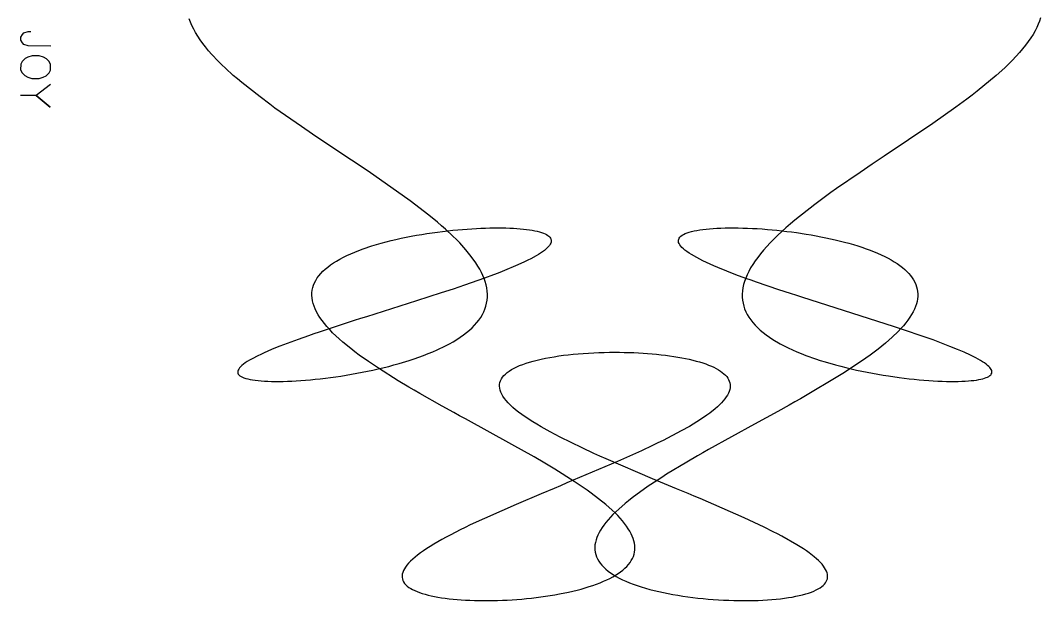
# Model space of a CAD drawing. Extents: x -41 to 52, y -51 to 53.
# Drawn here: x -41 to 29.3, y -50.7 to -10.6 of the extents above; entities that cross this region are included whole.
import ezdxf

# ---------------------------------------------------------------- set-up
doc = ezdxf.new("R2010")
doc.units = 0
doc.layers.add('LAYER1', color=7, linetype='CONTINUOUS')

msp = doc.modelspace()

# ---------------------------------------------------------------- linework, layer by layer
at = {"layer": 'LAYER1', "color": 175}
for p, q in [((-29.242, -10.749), (-29.325, -10.514)), ((29.342, -10.459), (29.269, -10.677)), ((-29.142, -10.986), (-29.242, -10.749)), ((-29.026, -11.226), (-29.142, -10.986)), ((-28.894, -11.469), (-29.026, -11.226)), ((29.08, -11.119), (28.964, -11.344)), ((29.181, -10.897), (29.08, -11.119)), ((29.269, -10.677), (29.181, -10.897)), ((-28.746, -11.713), (-28.894, -11.469)), ((-28.583, -11.961), (-28.746, -11.713)), ((28.666, -11.837), (28.493, -12.087)), ((28.823, -11.589), (28.666, -11.837)), ((28.964, -11.344), (28.823, -11.589)), ((-28.404, -12.21), (-28.583, -11.961)), ((-28.209, -12.461), (-28.404, -12.21)), ((-28, -12.715), (-28.209, -12.461)), ((28.102, -12.594), (27.883, -12.851)), ((28.305, -12.34), (28.102, -12.594)), ((28.493, -12.087), (28.305, -12.34)), ((-27.777, -12.971), (-28, -12.715)), ((-27.328, -13.447), (-27.777, -12.971)), ((27.883, -12.851), (27.403, -13.37)), ((-27.086, -13.688), (-27.328, -13.447)), ((-26.833, -13.93), (-27.086, -13.688)), ((-26.295, -14.418), (-26.833, -13.93)), ((26.868, -13.897), (26.281, -14.43)), ((27.142, -13.632), (26.868, -13.897)), ((27.403, -13.37), (27.142, -13.632)), ((-26.011, -14.664), (-26.295, -14.418)), ((-25.717, -14.911), (-26.011, -14.664)), ((26.281, -14.43), (24.969, -15.514)), ((-24.454, -15.911), (-25.717, -14.911)), ((-23.776, -16.417), (-24.454, -15.911)), ((24.252, -16.064), (23.501, -16.617)), ((24.615, -15.788), (24.252, -16.064)), ((24.969, -15.514), (24.615, -15.788)), ((-23.427, -16.671), (-23.776, -16.417)), ((-23.072, -16.925), (-23.427, -16.671)), ((23.501, -16.617), (21.917, -17.734)), ((-21.602, -17.949), (-23.072, -16.925)), ((-20.845, -18.464), (-21.602, -17.949)), ((21.917, -17.734), (18.57, -19.985)), ((-20.462, -18.721), (-20.845, -18.464)), ((-20.077, -18.979), (-20.462, -18.721)), ((-18.532, -20.01), (-20.077, -18.979)), ((-17.762, -20.525), (-18.532, -20.01)), ((18.148, -20.266), (17.729, -20.547)), ((18.57, -19.985), (18.148, -20.266)), ((-17.38, -20.782), (-17.762, -20.525)), ((-17, -21.038), (-17.38, -20.782)), ((-14.114, -23.068), (-17, -21.038)), ((17.729, -20.547), (16.897, -21.108)), ((16.897, -21.108), (15.285, -22.222)), ((14.896, -22.498), (14.515, -22.774)), ((15.285, -22.222), (14.896, -22.498)), ((-12.824, -24.061), (-14.114, -23.068)), ((14.515, -22.774), (13.775, -23.321)), ((13.775, -23.321), (12.409, -24.4)), ((-12.23, -24.55), (-12.824, -24.061)), ((-11.948, -24.793), (-12.23, -24.55)), ((12.409, -24.4), (12.095, -24.666)), ((-12.953, -25.332), (-12.591, -25.278)), ((-12.591, -25.278), (-12.23, -25.228)), ((-12.23, -25.228), (-11.87, -25.182)), ((-11.675, -25.034), (-11.948, -24.793)), ((-11.87, -25.182), (-11.511, -25.14)), ((-11.162, -25.511), (-11.675, -25.034)), ((-11.511, -25.14), (-11.155, -25.103)), ((-11.155, -25.103), (-10.824, -25.071)), ((-10.824, -25.071), (-10.497, -25.043)), ((-10.497, -25.043), (-10.173, -25.018)), ((-10.173, -25.018), (-9.853, -24.996)), ((-9.853, -24.996), (-9.538, -24.978)), ((-9.538, -24.978), (-9.228, -24.964)), ((-9.228, -24.964), (-8.924, -24.952)), ((-8.924, -24.952), (-8.625, -24.944)), ((-8.625, -24.944), (-8.334, -24.94)), ((-8.334, -24.94), (-8.049, -24.939)), ((-8.049, -24.939), (-7.772, -24.941)), ((-7.772, -24.941), (-7.504, -24.946)), ((-7.504, -24.946), (-7.243, -24.955)), ((-7.243, -24.955), (-6.992, -24.967)), ((-6.992, -24.967), (-6.75, -24.982)), ((-6.75, -24.982), (-6.518, -25)), ((-6.518, -25), (-6.295, -25.022)), ((-6.295, -25.022), (-6.084, -25.047)), ((-6.084, -25.047), (-5.883, -25.075)), ((-5.883, -25.075), (-5.694, -25.106)), ((-5.694, -25.106), (-5.517, -25.14)), ((-5.517, -25.14), (-5.351, -25.177)), ((-5.351, -25.177), (-5.197, -25.217)), ((-5.197, -25.217), (-5.057, -25.26)), ((-5.057, -25.26), (-4.928, -25.306)), ((-4.928, -25.306), (-4.813, -25.355)), ((4.852, -25.337), (4.981, -25.286)), ((4.981, -25.286), (5.126, -25.238)), ((5.126, -25.238), (5.285, -25.193)), ((5.285, -25.193), (5.458, -25.152)), ((5.458, -25.152), (5.646, -25.115)), ((5.646, -25.115), (5.847, -25.08)), ((5.847, -25.08), (6.061, -25.05)), ((6.061, -25.05), (6.287, -25.023)), ((6.287, -25.023), (6.527, -25)), ((6.527, -25), (6.777, -24.98)), ((6.777, -24.98), (7.04, -24.964)), ((7.04, -24.964), (7.313, -24.952)), ((7.313, -24.952), (7.596, -24.944)), ((7.596, -24.944), (7.889, -24.939)), ((7.889, -24.939), (8.191, -24.939)), ((8.191, -24.939), (8.502, -24.942)), ((8.502, -24.942), (8.82, -24.949)), ((8.82, -24.949), (9.146, -24.96)), ((9.146, -24.96), (9.478, -24.975)), ((9.478, -24.975), (9.817, -24.994)), ((9.817, -24.994), (10.161, -25.017)), ((10.161, -25.017), (10.51, -25.044)), ((10.51, -25.044), (10.839, -25.072)), ((10.839, -25.072), (11.171, -25.104)), ((11.171, -25.104), (11.506, -25.14)), ((11.792, -24.93), (11.223, -25.453)), ((11.506, -25.14), (11.842, -25.179)), ((12.095, -24.666), (11.792, -24.93)), ((11.842, -25.179), (12.18, -25.221)), ((12.18, -25.221), (12.519, -25.267)), ((12.519, -25.267), (13.196, -25.37)), ((-16.419, -26.086), (-16.094, -25.993)), ((-16.094, -25.993), (-15.763, -25.904)), ((-15.763, -25.904), (-15.426, -25.818)), ((-15.426, -25.818), (-15.083, -25.737)), ((-15.083, -25.737), (-14.736, -25.66)), ((-14.736, -25.66), (-14.03, -25.516)), ((-14.03, -25.516), (-13.672, -25.451)), ((-13.672, -25.451), (-13.313, -25.389)), ((-13.313, -25.389), (-12.953, -25.332)), ((-10.922, -25.748), (-11.162, -25.511)), ((-10.693, -25.982), (-10.922, -25.748)), ((-10.271, -26.446), (-10.693, -25.982)), ((-4.813, -25.355), (-4.711, -25.407)), ((-4.711, -25.407), (-4.623, -25.461)), ((-4.623, -25.461), (-4.548, -25.518)), ((-4.548, -25.518), (-4.487, -25.578)), ((-4.487, -25.578), (-4.439, -25.641)), ((-4.416, -25.994), (-4.454, -26.072)), ((-4.439, -25.641), (-4.406, -25.707)), ((-4.392, -25.918), (-4.416, -25.994)), ((-4.406, -25.707), (-4.387, -25.775)), ((-4.382, -25.845), (-4.392, -25.918)), ((-4.387, -25.775), (-4.382, -25.845)), ((4.384, -25.865), (4.385, -25.788)), ((4.398, -25.944), (4.384, -25.865)), ((4.385, -25.788), (4.403, -25.714)), ((4.43, -26.026), (4.398, -25.944)), ((4.403, -25.714), (4.438, -25.644)), ((4.438, -25.644), (4.489, -25.576)), ((4.489, -25.576), (4.556, -25.512)), ((4.556, -25.512), (4.639, -25.45)), ((4.639, -25.45), (4.738, -25.392)), ((4.738, -25.392), (4.852, -25.337)), ((10.707, -25.968), (10.246, -26.475)), ((10.958, -25.712), (10.707, -25.968)), ((11.223, -25.453), (10.958, -25.712)), ((13.196, -25.37), (13.534, -25.427)), ((13.534, -25.427), (13.87, -25.487)), ((13.87, -25.487), (14.204, -25.55)), ((14.204, -25.55), (14.535, -25.617)), ((14.535, -25.617), (14.864, -25.688)), ((14.864, -25.688), (15.188, -25.762)), ((15.188, -25.762), (15.824, -25.92)), ((15.824, -25.92), (16.134, -26.004)), ((16.134, -26.004), (16.438, -26.092)), ((-18.197, -26.725), (-17.924, -26.609)), ((-17.924, -26.609), (-17.641, -26.497)), ((-17.641, -26.497), (-17.349, -26.389)), ((-17.349, -26.389), (-16.737, -26.183)), ((-16.737, -26.183), (-16.419, -26.086)), ((-10.078, -26.676), (-10.271, -26.446)), ((-9.898, -26.903), (-10.078, -26.676)), ((-5.117, -26.681), (-5.267, -26.777)), ((-4.98, -26.588), (-5.117, -26.681)), ((-4.857, -26.496), (-4.98, -26.588)), ((-4.748, -26.407), (-4.857, -26.496)), ((-4.653, -26.32), (-4.748, -26.407)), ((-4.572, -26.235), (-4.653, -26.32)), ((-4.506, -26.152), (-4.572, -26.235)), ((-4.454, -26.072), (-4.506, -26.152)), ((4.478, -26.112), (4.43, -26.026)), ((4.542, -26.199), (4.478, -26.112)), ((4.623, -26.29), (4.542, -26.199)), ((4.721, -26.383), (4.623, -26.29)), ((4.835, -26.479), (4.721, -26.383)), ((4.965, -26.577), (4.835, -26.479)), ((5.111, -26.677), (4.965, -26.577)), ((5.272, -26.78), (5.111, -26.677)), ((10.246, -26.475), (10.038, -26.725)), ((16.438, -26.092), (16.736, -26.183)), ((16.736, -26.183), (17.027, -26.277)), ((17.027, -26.277), (17.311, -26.375)), ((17.311, -26.375), (17.587, -26.476)), ((17.587, -26.476), (18.113, -26.689)), ((18.113, -26.689), (18.362, -26.8)), ((-19.594, -27.498), (-19.392, -27.36)), ((-19.392, -27.36), (-19.177, -27.226)), ((-19.177, -27.226), (-18.95, -27.095)), ((-18.95, -27.095), (-18.71, -26.968)), ((-18.71, -26.968), (-18.459, -26.845)), ((-18.459, -26.845), (-18.197, -26.725)), ((-9.577, -27.352), (-9.898, -26.903)), ((-9.435, -27.573), (-9.577, -27.352)), ((-6.216, -27.282), (-6.683, -27.496)), ((-6.001, -27.177), (-6.216, -27.282)), ((-5.798, -27.074), (-6.001, -27.177)), ((-5.431, -26.874), (-5.798, -27.074)), ((-5.267, -26.777), (-5.431, -26.874)), ((5.643, -26.992), (5.272, -26.78)), ((5.85, -27.102), (5.643, -26.992)), ((6.073, -27.213), (5.85, -27.102)), ((6.561, -27.442), (6.073, -27.213)), ((9.667, -27.218), (9.505, -27.461)), ((9.845, -26.973), (9.667, -27.218)), ((10.038, -26.725), (9.845, -26.973)), ((18.362, -26.8), (18.602, -26.914)), ((18.602, -26.914), (18.832, -27.032)), ((18.832, -27.032), (19.052, -27.152)), ((19.052, -27.152), (19.26, -27.276)), ((19.26, -27.276), (19.457, -27.403)), ((19.457, -27.403), (19.643, -27.534)), ((-20.394, -28.239), (-20.263, -28.084)), ((-20.263, -28.084), (-20.117, -27.932)), ((-20.117, -27.932), (-19.957, -27.784)), ((-19.957, -27.784), (-19.782, -27.639)), ((-19.782, -27.639), (-19.594, -27.498)), ((-9.308, -27.792), (-9.435, -27.573)), ((-9.194, -28.008), (-9.308, -27.792)), ((-9.093, -28.223), (-9.194, -28.008)), ((-8.049, -28.057), (-8.353, -28.173)), ((-7.755, -27.942), (-8.049, -28.057)), ((-6.683, -27.496), (-7.755, -27.942)), ((6.826, -27.559), (6.561, -27.442)), ((7.104, -27.677), (6.826, -27.559)), ((8.34, -28.168), (7.104, -27.677)), ((9.229, -27.94), (9.115, -28.175)), ((9.359, -27.702), (9.229, -27.94)), ((9.505, -27.461), (9.359, -27.702)), ((19.643, -27.534), (19.817, -27.667)), ((19.817, -27.667), (19.979, -27.803)), ((19.979, -27.803), (20.128, -27.943)), ((20.128, -27.943), (20.264, -28.085)), ((20.264, -28.085), (20.387, -28.23)), ((-20.764, -28.891), (-20.695, -28.723)), ((-20.695, -28.723), (-20.61, -28.559)), ((-20.61, -28.559), (-20.51, -28.397)), ((-20.51, -28.397), (-20.394, -28.239)), ((-8.99, -28.409), (-10.362, -28.891)), ((-9.006, -28.435), (-9.093, -28.223)), ((-8.934, -28.645), (-9.006, -28.435)), ((-8.353, -28.173), (-8.99, -28.409)), ((-8.871, -28.867), (-8.934, -28.645)), ((9.026, -28.422), (8.34, -28.168)), ((8.938, -28.632), (8.874, -28.855)), ((9.017, -28.407), (8.938, -28.632)), ((9.115, -28.175), (9.017, -28.407)), ((9.384, -28.55), (9.026, -28.422)), ((9.752, -28.68), (9.384, -28.55)), ((11.302, -29.208), (9.752, -28.68)), ((20.387, -28.23), (20.497, -28.379)), ((20.497, -28.379), (20.594, -28.53)), ((20.594, -28.53), (20.676, -28.684)), ((20.676, -28.684), (20.745, -28.84)), ((-20.879, -29.593), (-20.875, -29.413)), ((-20.875, -29.413), (-20.854, -29.236)), ((-20.854, -29.236), (-20.817, -29.062)), ((-20.817, -29.062), (-20.764, -28.891)), ((-11.968, -29.428), (-13.658, -29.973)), ((-11.151, -29.158), (-11.968, -29.428)), ((-10.753, -29.024), (-11.151, -29.158)), ((-10.362, -28.891), (-10.753, -29.024)), ((-8.825, -29.087), (-8.871, -28.867)), ((-8.794, -29.303), (-8.825, -29.087)), ((-8.78, -29.517), (-8.794, -29.303)), ((-8.782, -29.727), (-8.78, -29.517)), ((8.796, -29.291), (8.781, -29.505)), ((8.781, -29.505), (8.782, -29.716)), ((8.827, -29.074), (8.796, -29.291)), ((8.874, -28.855), (8.827, -29.074)), ((12.117, -29.477), (11.302, -29.208)), ((12.533, -29.612), (12.117, -29.477)), ((20.745, -28.84), (20.8, -29)), ((20.8, -29), (20.841, -29.162)), ((20.841, -29.162), (20.867, -29.327)), ((20.867, -29.327), (20.879, -29.494)), ((20.879, -29.494), (20.876, -29.664)), ((-20.867, -29.776), (-20.879, -29.593)), ((-20.838, -29.961), (-20.867, -29.776)), ((-20.793, -30.15), (-20.838, -29.961)), ((-20.731, -30.341), (-20.793, -30.15)), ((-13.658, -29.973), (-17.113, -31.067)), ((-8.885, -30.34), (-8.835, -30.139)), ((-8.835, -30.139), (-8.801, -29.934)), ((-8.801, -29.934), (-8.782, -29.727)), ((8.782, -29.716), (8.799, -29.923)), ((8.799, -29.923), (8.833, -30.128)), ((8.833, -30.128), (8.882, -30.329)), ((12.952, -29.747), (12.533, -29.612)), ((19.198, -31.738), (12.952, -29.747)), ((20.781, -30.189), (20.721, -30.369)), ((20.828, -30.012), (20.781, -30.189)), ((20.859, -29.837), (20.828, -30.012)), ((20.876, -29.664), (20.859, -29.837)), ((-20.653, -30.535), (-20.731, -30.341)), ((-20.558, -30.731), (-20.653, -30.535)), ((-20.447, -30.93), (-20.558, -30.731)), ((-20.32, -31.131), (-20.447, -30.93)), ((-9.242, -31.111), (-9.13, -30.923)), ((-9.13, -30.923), (-9.033, -30.732)), ((-9.033, -30.732), (-8.951, -30.538)), ((-8.951, -30.538), (-8.885, -30.34)), ((8.882, -30.329), (8.947, -30.527)), ((8.947, -30.527), (9.028, -30.722)), ((9.028, -30.722), (9.125, -30.914)), ((9.125, -30.914), (9.236, -31.102)), ((20.452, -30.922), (20.333, -31.11)), ((20.556, -30.735), (20.452, -30.922)), ((20.645, -30.551), (20.556, -30.735)), ((20.721, -30.369), (20.645, -30.551)), ((-18.788, -31.604), (-20.37, -32.127)), ((-20.176, -31.335), (-20.32, -31.131)), ((-20.017, -31.54), (-20.176, -31.335)), ((-19.843, -31.749), (-20.017, -31.54)), ((-17.959, -31.337), (-18.788, -31.604)), ((-17.538, -31.202), (-17.959, -31.337)), ((-17.113, -31.067), (-17.538, -31.202)), ((-9.669, -31.653), (-9.512, -31.476)), ((-9.512, -31.476), (-9.37, -31.295)), ((-9.37, -31.295), (-9.242, -31.111)), ((9.236, -31.102), (9.363, -31.286)), ((9.363, -31.286), (9.505, -31.467)), ((9.505, -31.467), (9.661, -31.645)), ((20.055, -31.494), (19.894, -31.688)), ((20.201, -31.301), (20.055, -31.494)), ((20.333, -31.11), (20.201, -31.301)), ((-20.746, -32.255), (-21.113, -32.382)), ((-20.37, -32.127), (-20.746, -32.255)), ((-19.652, -31.959), (-19.843, -31.749)), ((-19.447, -32.171), (-19.652, -31.959)), ((-19.227, -32.386), (-19.447, -32.171)), ((-10.659, -32.484), (-10.435, -32.326)), ((-10.435, -32.326), (-10.223, -32.163)), ((-10.223, -32.163), (-10.025, -31.997)), ((-10.025, -31.997), (-9.84, -31.827)), ((-9.84, -31.827), (-9.669, -31.653)), ((9.661, -31.645), (9.832, -31.819)), ((9.832, -31.819), (10.016, -31.989)), ((10.016, -31.989), (10.214, -32.155)), ((10.214, -32.155), (10.425, -32.318)), ((10.425, -32.318), (10.649, -32.477)), ((19.533, -32.084), (19.12, -32.486)), ((21.933, -32.673), (19.198, -31.738)), ((19.721, -31.885), (19.533, -32.084)), ((19.894, -31.688), (19.721, -31.885)), ((-21.817, -32.631), (-23.093, -33.111)), ((-21.113, -32.382), (-21.817, -32.631)), ((-18.992, -32.602), (-19.227, -32.386)), ((-18.743, -32.821), (-18.992, -32.602)), ((-18.204, -33.262), (-18.743, -32.821)), ((-11.675, -33.082), (-11.404, -32.938)), ((-11.404, -32.938), (-11.144, -32.791)), ((-11.144, -32.791), (-10.896, -32.639)), ((-10.896, -32.639), (-10.659, -32.484)), ((10.649, -32.477), (10.885, -32.633)), ((10.885, -32.633), (11.393, -32.932)), ((11.393, -32.932), (11.664, -33.076)), ((18.655, -32.896), (18.142, -33.311)), ((18.893, -32.69), (18.655, -32.896)), ((19.12, -32.486), (18.893, -32.69)), ((23.095, -33.112), (21.933, -32.673)), ((-24.397, -33.667), (-24.615, -33.772)), ((-24.164, -33.56), (-24.397, -33.667)), ((-23.656, -33.339), (-24.164, -33.56)), ((-23.381, -33.226), (-23.656, -33.339)), ((-23.093, -33.111), (-23.381, -33.226)), ((-17.915, -33.486), (-18.204, -33.262)), ((-17.613, -33.711), (-17.915, -33.486)), ((-16.973, -34.165), (-17.613, -33.711)), ((-13.501, -33.859), (-13.176, -33.74)), ((-13.176, -33.74), (-12.858, -33.616)), ((-12.858, -33.616), (-12.548, -33.488)), ((-12.548, -33.488), (-12.248, -33.357)), ((-12.248, -33.357), (-11.675, -33.082)), ((-3.864, -33.775), (-3.539, -33.731)), ((-3.539, -33.731), (-3.207, -33.691)), ((-3.207, -33.691), (-2.867, -33.655)), ((-2.867, -33.655), (-2.522, -33.623)), ((-2.522, -33.623), (-2.172, -33.596)), ((-2.172, -33.596), (-1.817, -33.572)), ((-1.817, -33.572), (-1.458, -33.553)), ((-1.458, -33.553), (-1.096, -33.538)), ((-1.096, -33.538), (-0.732, -33.528)), ((-0.732, -33.528), (-0.366, -33.521)), ((-0.366, -33.521), (0, -33.519)), ((0, -33.519), (0.327, -33.521)), ((0.327, -33.521), (0.654, -33.526)), ((0.654, -33.526), (0.98, -33.534)), ((0.98, -33.534), (1.304, -33.546)), ((1.304, -33.546), (1.626, -33.562)), ((1.626, -33.562), (1.946, -33.58)), ((1.946, -33.58), (2.262, -33.602)), ((2.262, -33.602), (2.574, -33.628)), ((2.574, -33.628), (2.882, -33.656)), ((2.882, -33.656), (3.185, -33.688)), ((3.185, -33.688), (3.483, -33.724)), ((3.483, -33.724), (3.775, -33.762)), ((11.664, -33.076), (11.945, -33.215)), ((11.945, -33.215), (12.536, -33.483)), ((12.536, -33.483), (12.846, -33.611)), ((12.846, -33.611), (13.163, -33.735)), ((13.163, -33.735), (13.821, -33.971)), ((17.595, -33.724), (17.007, -34.142)), ((17.874, -33.517), (17.595, -33.724)), ((18.142, -33.311), (17.874, -33.517)), ((23.613, -33.321), (23.095, -33.112)), ((23.855, -33.424), (23.613, -33.321)), ((24.085, -33.525), (23.855, -33.424)), ((24.509, -33.72), (24.085, -33.525)), ((24.702, -33.815), (24.509, -33.72)), ((-25.701, -34.436), (-25.791, -34.52)), ((-25.595, -34.349), (-25.701, -34.436)), ((-25.472, -34.259), (-25.595, -34.349)), ((-25.332, -34.167), (-25.472, -34.259)), ((-25.177, -34.072), (-25.332, -34.167)), ((-25.005, -33.974), (-25.177, -34.072)), ((-24.615, -33.772), (-25.005, -33.974)), ((-16.636, -34.395), (-16.973, -34.165)), ((-16.288, -34.625), (-16.636, -34.395)), ((-15.58, -34.491), (-15.222, -34.396)), ((-15.222, -34.396), (-14.867, -34.297)), ((-14.867, -34.297), (-14.172, -34.086)), ((-14.172, -34.086), (-13.833, -33.975)), ((-13.833, -33.975), (-13.501, -33.859)), ((-6.762, -34.528), (-6.56, -34.44)), ((-6.56, -34.44), (-6.345, -34.356)), ((-6.345, -34.356), (-6.116, -34.276)), ((-6.116, -34.276), (-5.874, -34.199)), ((-5.874, -34.199), (-5.62, -34.127)), ((-5.62, -34.127), (-5.353, -34.058)), ((-5.353, -34.058), (-5.076, -33.993)), ((-5.076, -33.993), (-4.787, -33.933)), ((-4.787, -33.933), (-4.489, -33.876)), ((-4.489, -33.876), (-4.181, -33.824)), ((-4.181, -33.824), (-3.864, -33.775)), ((3.775, -33.762), (4.06, -33.805)), ((4.06, -33.805), (4.339, -33.85)), ((4.339, -33.85), (4.61, -33.898)), ((4.61, -33.898), (4.874, -33.95)), ((4.874, -33.95), (5.13, -34.005)), ((5.13, -34.005), (5.376, -34.064)), ((5.376, -34.064), (5.614, -34.125)), ((5.614, -34.125), (5.842, -34.19)), ((5.842, -34.19), (6.06, -34.257)), ((6.06, -34.257), (6.268, -34.328)), ((6.268, -34.328), (6.466, -34.402)), ((6.466, -34.402), (6.652, -34.479)), ((13.821, -33.971), (14.16, -34.082)), ((14.16, -34.082), (14.504, -34.19)), ((14.504, -34.19), (15.209, -34.393)), ((15.209, -34.393), (15.568, -34.488)), ((17.007, -34.142), (15.72, -34.991)), ((24.883, -33.909), (24.702, -33.815)), ((25.204, -34.088), (24.883, -33.909)), ((25.345, -34.175), (25.204, -34.088)), ((25.472, -34.26), (25.345, -34.175)), ((25.586, -34.342), (25.472, -34.26)), ((25.685, -34.422), (25.586, -34.342)), ((25.771, -34.499), (25.685, -34.422)), ((-25.982, -34.826), (-25.987, -34.895)), ((-25.987, -34.895), (-25.976, -34.961)), ((-25.96, -34.754), (-25.982, -34.826)), ((-25.976, -34.961), (-25.948, -35.023)), ((-25.92, -34.679), (-25.96, -34.754)), ((-25.948, -35.023), (-25.903, -35.082)), ((-25.864, -34.601), (-25.92, -34.679)), ((-25.903, -35.082), (-25.841, -35.138)), ((-25.791, -34.52), (-25.864, -34.601)), ((-25.841, -35.138), (-25.763, -35.19)), ((-18.875, -35.158), (-18.511, -35.101)), ((-18.511, -35.101), (-18.145, -35.039)), ((-18.145, -35.039), (-17.777, -34.973)), ((-17.777, -34.973), (-17.041, -34.829)), ((-17.041, -34.829), (-16.673, -34.751)), ((-16.673, -34.751), (-16.306, -34.668)), ((-16.306, -34.668), (-15.58, -34.491)), ((-14.923, -35.485), (-16.288, -34.625)), ((-7.744, -35.247), (-7.652, -35.134)), ((-7.652, -35.134), (-7.543, -35.024)), ((-7.543, -35.024), (-7.418, -34.918)), ((-7.418, -34.918), (-7.277, -34.815)), ((-7.277, -34.815), (-7.121, -34.716)), ((-7.121, -34.716), (-6.949, -34.62)), ((-6.949, -34.62), (-6.762, -34.528)), ((6.652, -34.479), (6.827, -34.559)), ((6.827, -34.559), (6.99, -34.642)), ((6.99, -34.642), (7.141, -34.728)), ((7.141, -34.728), (7.28, -34.817)), ((7.28, -34.817), (7.407, -34.909)), ((7.407, -34.909), (7.521, -35.003)), ((7.521, -35.003), (7.621, -35.101)), ((7.621, -35.101), (7.709, -35.201)), ((15.72, -34.991), (12.798, -36.727)), ((15.568, -34.488), (15.93, -34.579)), ((15.93, -34.579), (16.661, -34.748)), ((16.661, -34.748), (17.029, -34.827)), ((17.029, -34.827), (17.397, -34.901)), ((17.397, -34.901), (17.766, -34.971)), ((17.766, -34.971), (18.134, -35.037)), ((18.134, -35.037), (18.501, -35.099)), ((18.501, -35.099), (18.865, -35.157)), ((25.842, -34.575), (25.771, -34.499)), ((25.777, -35.182), (25.847, -35.133)), ((25.899, -34.647), (25.842, -34.575)), ((25.847, -35.133), (25.902, -35.082)), ((25.942, -34.717), (25.899, -34.647)), ((25.902, -35.082), (25.944, -35.028)), ((25.971, -34.785), (25.942, -34.717)), ((25.944, -35.028), (25.972, -34.972)), ((25.986, -34.85), (25.971, -34.785)), ((25.972, -34.972), (25.986, -34.912)), ((25.986, -34.912), (25.986, -34.85)), ((-25.763, -35.19), (-25.669, -35.239)), ((-25.669, -35.239), (-25.559, -35.284)), ((-25.559, -35.284), (-25.433, -35.325)), ((-25.433, -35.325), (-25.291, -35.363)), ((-25.291, -35.363), (-25.134, -35.397)), ((-25.134, -35.397), (-24.963, -35.428)), ((-24.963, -35.428), (-24.777, -35.455)), ((-24.777, -35.455), (-24.577, -35.477)), ((-24.577, -35.477), (-24.367, -35.496)), ((-24.367, -35.496), (-24.144, -35.511)), ((-24.144, -35.511), (-23.909, -35.522)), ((-23.909, -35.522), (-23.661, -35.529)), ((-23.661, -35.529), (-23.403, -35.532)), ((-23.403, -35.532), (-23.133, -35.532)), ((-23.133, -35.532), (-22.853, -35.527)), ((-22.853, -35.527), (-22.563, -35.519)), ((-22.563, -35.519), (-22.263, -35.506)), ((-22.263, -35.506), (-21.955, -35.49)), ((-21.955, -35.49), (-21.638, -35.47)), ((-21.638, -35.47), (-21.313, -35.445)), ((-21.313, -35.445), (-20.981, -35.416)), ((-20.981, -35.416), (-20.643, -35.384)), ((-20.643, -35.384), (-20.299, -35.347)), ((-20.299, -35.347), (-19.949, -35.306)), ((-19.949, -35.306), (-19.595, -35.261)), ((-19.595, -35.261), (-19.237, -35.212)), ((-19.237, -35.212), (-18.875, -35.158)), ((-14.197, -35.919), (-14.923, -35.485)), ((-7.946, -35.864), (-7.941, -35.734)), ((-7.941, -35.734), (-7.918, -35.608)), ((-7.918, -35.608), (-7.877, -35.484)), ((-7.877, -35.484), (-7.819, -35.364)), ((-7.819, -35.364), (-7.744, -35.247)), ((7.709, -35.201), (7.783, -35.304)), ((7.783, -35.304), (7.843, -35.41)), ((7.843, -35.41), (7.89, -35.518)), ((7.89, -35.518), (7.923, -35.629)), ((7.923, -35.629), (7.942, -35.743)), ((7.942, -35.743), (7.946, -35.859)), ((18.865, -35.157), (19.585, -35.26)), ((19.585, -35.26), (19.94, -35.305)), ((19.94, -35.305), (20.29, -35.346)), ((20.29, -35.346), (20.634, -35.383)), ((20.634, -35.383), (20.973, -35.416)), ((20.973, -35.416), (21.305, -35.444)), ((21.305, -35.444), (21.63, -35.469)), ((21.63, -35.469), (21.947, -35.49)), ((21.947, -35.49), (22.256, -35.506)), ((22.256, -35.506), (22.556, -35.519)), ((22.556, -35.519), (22.847, -35.527)), ((22.847, -35.527), (23.128, -35.532)), ((23.128, -35.532), (23.398, -35.532)), ((23.398, -35.532), (23.657, -35.529)), ((23.657, -35.529), (23.904, -35.522)), ((23.904, -35.522), (24.14, -35.511)), ((24.14, -35.511), (24.363, -35.496)), ((24.363, -35.496), (24.559, -35.479)), ((24.559, -35.479), (24.745, -35.459)), ((24.745, -35.459), (24.918, -35.435)), ((24.918, -35.435), (25.079, -35.408)), ((25.079, -35.408), (25.228, -35.378)), ((25.228, -35.378), (25.364, -35.345)), ((25.364, -35.345), (25.487, -35.309)), ((25.487, -35.309), (25.597, -35.269)), ((25.597, -35.269), (25.694, -35.227)), ((25.694, -35.227), (25.777, -35.182)), ((-13.825, -36.137), (-14.197, -35.919)), ((-13.448, -36.356), (-13.825, -36.137)), ((-11.894, -37.235), (-13.448, -36.356)), ((-7.934, -35.997), (-7.946, -35.864)), ((-7.904, -36.133), (-7.934, -35.997)), ((-7.856, -36.272), (-7.904, -36.133)), ((-7.791, -36.414), (-7.856, -36.272)), ((-7.708, -36.559), (-7.791, -36.414)), ((-7.607, -36.706), (-7.708, -36.559)), ((7.758, -36.475), (7.677, -36.605)), ((7.824, -36.347), (7.758, -36.475)), ((7.876, -36.221), (7.824, -36.347)), ((7.914, -36.098), (7.876, -36.221)), ((7.937, -35.977), (7.914, -36.098)), ((7.946, -35.859), (7.937, -35.977)), ((-11.099, -37.676), (-11.894, -37.235)), ((-7.488, -36.856), (-7.607, -36.706)), ((-7.352, -37.009), (-7.488, -36.856)), ((-7.199, -37.165), (-7.352, -37.009)), ((-7.028, -37.322), (-7.199, -37.165)), ((7.216, -37.148), (7.066, -37.289)), ((7.352, -37.009), (7.216, -37.148)), ((7.474, -36.872), (7.352, -37.009)), ((7.583, -36.738), (7.474, -36.872)), ((7.677, -36.605), (7.583, -36.738)), ((12.018, -37.167), (11.225, -37.607)), ((12.41, -36.947), (12.018, -37.167)), ((12.798, -36.727), (12.41, -36.947)), ((-10.698, -37.897), (-11.099, -37.676)), ((-10.296, -38.118), (-10.698, -37.897)), ((-6.841, -37.483), (-7.028, -37.322)), ((-6.637, -37.645), (-6.841, -37.483)), ((-6.417, -37.81), (-6.637, -37.645)), ((-6.181, -37.977), (-6.417, -37.81)), ((6.333, -37.87), (6.118, -38.02)), ((6.536, -37.722), (6.333, -37.87)), ((6.903, -37.431), (6.536, -37.722)), ((7.066, -37.289), (6.903, -37.431)), ((11.225, -37.607), (9.621, -38.487)), ((-7.098, -39.876), (-10.296, -38.118)), ((-5.662, -38.317), (-6.181, -37.977)), ((-5.38, -38.49), (-5.662, -38.317)), ((-5.084, -38.665), (-5.38, -38.49)), ((-4.45, -39.019), (-5.084, -38.665)), ((5.135, -38.635), (4.576, -38.951)), ((5.399, -38.479), (5.135, -38.635)), ((5.65, -38.324), (5.399, -38.479)), ((6.118, -38.02), (5.65, -38.324)), ((9.621, -38.487), (6.455, -40.236)), ((-4.113, -39.199), (-4.45, -39.019)), ((-3.764, -39.38), (-4.113, -39.199)), ((4.576, -38.951), (3.334, -39.598)), ((-5.567, -40.743), (-7.098, -39.876)), ((-2.257, -40.118), (-3.764, -39.38)), ((2.599, -39.955), (1.828, -40.317)), ((2.971, -39.776), (2.599, -39.955)), ((3.334, -39.598), (2.971, -39.776)), ((-4.833, -41.171), (-5.567, -40.743)), ((-1.444, -40.493), (-2.257, -40.118)), ((-1.025, -40.682), (-1.444, -40.493)), ((-0.599, -40.871), (-1.025, -40.682)), ((1.828, -40.317), (0.193, -41.05)), ((5.697, -40.668), (4.96, -41.096)), ((6.074, -40.452), (5.697, -40.668)), ((6.455, -40.236), (6.074, -40.452)), ((-4.475, -41.384), (-4.833, -41.171)), ((-4.125, -41.596), (-4.475, -41.384)), ((0.193, -41.05), (-3.302, -42.537)), ((2.603, -42.244), (-0.599, -40.871)), ((4.96, -41.096), (3.566, -41.941)), ((-2.801, -42.432), (-4.125, -41.596)), ((3.237, -42.149), (2.916, -42.356)), ((3.566, -41.941), (3.237, -42.149)), ((-3.747, -42.723), (-4.191, -42.908)), ((-3.302, -42.537), (-3.747, -42.723)), ((-2.193, -42.841), (-2.801, -42.432)), ((-1.903, -43.044), (-2.193, -42.841)), ((2.302, -42.766), (1.194, -43.568)), ((2.916, -42.356), (2.302, -42.766)), ((4.246, -42.931), (2.603, -42.244)), ((-5.074, -43.278), (-6.803, -44.012)), ((-4.191, -42.908), (-5.074, -43.278)), ((-1.624, -43.245), (-1.903, -43.044)), ((-0.617, -44.033), (-1.624, -43.245)), ((1.194, -43.568), (0.944, -43.764)), ((5.063, -43.274), (4.246, -42.931)), ((5.468, -43.444), (5.063, -43.274)), ((5.87, -43.614), (5.468, -43.444)), ((-6.803, -44.012), (-9.961, -45.432)), ((-0.184, -44.416), (-0.617, -44.033)), ((0.706, -43.959), (0.264, -44.342)), ((0.944, -43.764), (0.706, -43.959)), ((8.923, -44.948), (5.87, -43.614)), ((-0.128, -44.718), (-0.469, -45.085)), ((0.014, -44.604), (-0.184, -44.416)), ((0.062, -44.531), (-0.128, -44.718)), ((0.199, -44.791), (0.014, -44.604)), ((0.264, -44.342), (0.062, -44.531)), ((0.531, -45.157), (0.199, -44.791)), ((10.287, -45.589), (8.923, -44.948)), ((-10.315, -45.603), (-10.659, -45.773)), ((-9.961, -45.432), (-10.315, -45.603)), ((-0.882, -45.62), (-0.993, -45.794)), ((-0.758, -45.444), (-0.882, -45.62)), ((-0.62, -45.266), (-0.758, -45.444)), ((-0.469, -45.085), (-0.62, -45.266)), ((0.677, -45.338), (0.531, -45.157)), ((0.81, -45.515), (0.677, -45.338)), ((0.929, -45.691), (0.81, -45.515)), ((1.034, -45.864), (0.929, -45.691)), ((10.916, -45.902), (10.287, -45.589)), ((-11.62, -46.272), (-11.915, -46.434)), ((-11.312, -46.107), (-11.62, -46.272)), ((-10.659, -45.773), (-11.312, -46.107)), ((-1.243, -46.301), (-1.298, -46.465)), ((-1.173, -46.134), (-1.243, -46.301)), ((-1.09, -45.965), (-1.173, -46.134)), ((-0.993, -45.794), (-1.09, -45.965)), ((1.126, -46.035), (1.034, -45.864)), ((1.203, -46.203), (1.126, -46.035)), ((1.267, -46.369), (1.203, -46.203)), ((1.317, -46.532), (1.267, -46.369)), ((11.215, -46.057), (10.916, -45.902)), ((11.504, -46.209), (11.215, -46.057)), ((12.548, -46.803), (11.504, -46.209)), ((-12.96, -47.063), (-13.186, -47.214)), ((-12.72, -46.909), (-12.96, -47.063)), ((-12.466, -46.753), (-12.72, -46.909)), ((-11.915, -46.434), (-12.466, -46.753)), ((-1.371, -46.812), (-1.382, -46.98)), ((-1.382, -46.98), (-1.378, -47.146)), ((-1.342, -46.64), (-1.371, -46.812)), ((-1.298, -46.465), (-1.342, -46.64)), ((1.353, -46.693), (1.317, -46.532)), ((1.375, -46.851), (1.353, -46.693)), ((1.383, -47.006), (1.375, -46.851)), ((1.377, -47.159), (1.383, -47.006)), ((12.999, -47.088), (12.548, -46.803)), ((13.206, -47.228), (12.999, -47.088)), ((-13.933, -47.796), (-14.08, -47.935)), ((-13.77, -47.654), (-13.933, -47.796)), ((-13.591, -47.51), (-13.77, -47.654)), ((-13.396, -47.364), (-13.591, -47.51)), ((-13.186, -47.214), (-13.396, -47.364)), ((-1.378, -47.146), (-1.357, -47.308)), ((-1.357, -47.308), (-1.32, -47.467)), ((-1.32, -47.467), (-1.267, -47.622)), ((-1.267, -47.622), (-1.198, -47.775)), ((-1.198, -47.775), (-1.114, -47.923)), ((1.136, -47.887), (1.213, -47.746)), ((1.213, -47.746), (1.275, -47.602)), ((1.275, -47.602), (1.323, -47.455)), ((1.323, -47.455), (1.357, -47.308)), ((1.357, -47.308), (1.377, -47.159)), ((13.399, -47.366), (13.206, -47.228)), ((13.747, -47.635), (13.399, -47.366)), ((13.9, -47.767), (13.747, -47.635)), ((14.04, -47.896), (13.9, -47.767)), ((-14.505, -48.462), (-14.57, -48.586)), ((-14.424, -48.334), (-14.505, -48.462)), ((-14.326, -48.204), (-14.424, -48.334)), ((-14.211, -48.071), (-14.326, -48.204)), ((-14.08, -47.935), (-14.211, -48.071)), ((-1.114, -47.923), (-1.014, -48.068)), ((-1.014, -48.068), (-0.899, -48.21)), ((-0.899, -48.21), (-0.769, -48.348)), ((-0.769, -48.348), (-0.625, -48.482)), ((-0.625, -48.482), (-0.466, -48.612)), ((0.553, -48.543), (0.696, -48.418)), ((0.696, -48.418), (0.826, -48.29)), ((0.826, -48.29), (0.943, -48.159)), ((0.943, -48.159), (1.046, -48.024)), ((1.046, -48.024), (1.136, -47.887)), ((14.166, -48.022), (14.04, -47.896)), ((14.278, -48.146), (14.166, -48.022)), ((14.376, -48.268), (14.278, -48.146)), ((14.459, -48.387), (14.376, -48.268)), ((14.529, -48.504), (14.459, -48.387)), ((14.584, -48.618), (14.529, -48.504)), ((-14.649, -48.825), (-14.663, -48.94)), ((-14.663, -48.94), (-14.661, -49.052)), ((-14.661, -49.052), (-14.642, -49.16)), ((-14.618, -48.707), (-14.649, -48.825)), ((-14.642, -49.16), (-14.607, -49.265)), ((-14.57, -48.586), (-14.618, -48.707)), ((-0.557, -49.221), (-0.343, -49.116)), ((-0.466, -48.612), (-0.293, -48.739)), ((-0.343, -49.116), (-0.141, -49.009)), ((-0.293, -48.739), (-0.107, -48.862)), ((-0.141, -49.009), (0.05, -48.897)), ((-0.107, -48.862), (0.093, -48.981)), ((0.05, -48.897), (0.23, -48.783)), ((0.093, -48.981), (0.305, -49.097)), ((0.23, -48.783), (0.398, -48.664)), ((0.305, -49.097), (0.53, -49.208)), ((0.398, -48.664), (0.553, -48.543)), ((0.53, -49.208), (0.766, -49.315)), ((14.625, -48.73), (14.584, -48.618)), ((14.615, -49.245), (14.645, -49.148)), ((14.651, -48.838), (14.625, -48.73)), ((14.645, -49.148), (14.662, -49.048)), ((14.664, -48.944), (14.651, -48.838)), ((14.662, -49.048), (14.664, -48.944)), ((-14.607, -49.265), (-14.556, -49.366)), ((-14.556, -49.366), (-14.488, -49.464)), ((-14.488, -49.464), (-14.404, -49.559)), ((-14.404, -49.559), (-14.305, -49.649)), ((-14.305, -49.649), (-14.19, -49.737)), ((-14.19, -49.737), (-14.068, -49.815)), ((-14.068, -49.815), (-13.934, -49.889)), ((-13.934, -49.889), (-13.787, -49.961)), ((-2.606, -49.928), (-2.321, -49.852)), ((-2.321, -49.852), (-2.043, -49.773)), ((-2.043, -49.773), (-1.773, -49.69)), ((-1.773, -49.69), (-1.511, -49.603)), ((-1.511, -49.603), (-1.015, -49.419)), ((-1.015, -49.419), (-0.781, -49.322)), ((-0.781, -49.322), (-0.557, -49.221)), ((0.766, -49.315), (1.014, -49.419)), ((1.014, -49.419), (1.273, -49.518)), ((1.273, -49.518), (1.822, -49.705)), ((1.822, -49.705), (2.11, -49.792)), ((2.11, -49.792), (2.407, -49.875)), ((2.407, -49.875), (2.713, -49.954)), ((13.721, -49.99), (13.882, -49.916)), ((13.882, -49.916), (14.02, -49.843)), ((14.02, -49.843), (14.144, -49.767)), ((14.144, -49.767), (14.256, -49.688)), ((14.256, -49.688), (14.355, -49.605)), ((14.355, -49.605), (14.441, -49.52)), ((14.441, -49.52), (14.513, -49.431)), ((14.513, -49.431), (14.571, -49.34)), ((14.571, -49.34), (14.615, -49.245)), ((-13.787, -49.961), (-13.628, -50.029)), ((-13.628, -50.029), (-13.456, -50.094)), ((-13.456, -50.094), (-13.273, -50.155)), ((-13.273, -50.155), (-13.078, -50.213)), ((-13.078, -50.213), (-12.872, -50.267)), ((-12.872, -50.267), (-12.655, -50.318)), ((-12.655, -50.318), (-12.428, -50.366)), ((-12.428, -50.366), (-12.19, -50.41)), ((-12.19, -50.41), (-11.944, -50.45)), ((-11.944, -50.45), (-11.688, -50.487)), ((-11.688, -50.487), (-11.423, -50.52)), ((-11.423, -50.52), (-11.15, -50.549)), ((-11.15, -50.549), (-10.87, -50.575)), ((-10.87, -50.575), (-10.582, -50.597)), ((-10.582, -50.597), (-10.287, -50.616)), ((-10.287, -50.616), (-9.987, -50.63)), ((-7.751, -50.628), (-7.42, -50.613)), ((-7.42, -50.613), (-7.087, -50.594)), ((-7.087, -50.594), (-6.754, -50.571)), ((-6.754, -50.571), (-6.42, -50.544)), ((-6.42, -50.544), (-6.087, -50.513)), ((-6.087, -50.513), (-5.754, -50.479)), ((-5.754, -50.479), (-5.424, -50.441)), ((-5.424, -50.441), (-5.095, -50.399)), ((-5.095, -50.399), (-4.769, -50.353)), ((-4.769, -50.353), (-4.446, -50.304)), ((-4.446, -50.304), (-4.127, -50.25)), ((-4.127, -50.25), (-3.812, -50.193)), ((-3.812, -50.193), (-3.198, -50.068)), ((-3.198, -50.068), (-2.899, -50)), ((-2.899, -50), (-2.606, -49.928)), ((2.713, -49.954), (3.026, -50.029)), ((3.026, -50.029), (3.346, -50.1)), ((3.346, -50.1), (3.672, -50.166)), ((3.672, -50.166), (4.004, -50.229)), ((4.004, -50.229), (4.341, -50.287)), ((4.341, -50.287), (4.683, -50.34)), ((4.683, -50.34), (5.028, -50.39)), ((5.028, -50.39), (5.376, -50.435)), ((5.376, -50.435), (5.727, -50.476)), ((5.727, -50.476), (6.08, -50.513)), ((6.08, -50.513), (6.433, -50.545)), ((6.433, -50.545), (6.787, -50.573)), ((6.787, -50.573), (7.141, -50.597)), ((7.141, -50.597), (7.494, -50.617)), ((7.494, -50.617), (7.845, -50.632)), ((9.881, -50.635), (10.202, -50.62)), ((10.202, -50.62), (10.516, -50.602)), ((10.516, -50.602), (10.823, -50.579)), ((10.823, -50.579), (11.122, -50.552)), ((11.122, -50.552), (11.412, -50.521)), ((11.412, -50.521), (11.693, -50.486)), ((11.693, -50.486), (11.964, -50.447)), ((11.964, -50.447), (12.225, -50.404)), ((12.225, -50.404), (12.475, -50.356)), ((12.475, -50.356), (12.714, -50.305)), ((12.714, -50.305), (12.941, -50.25)), ((12.941, -50.25), (13.155, -50.191)), ((13.155, -50.191), (13.357, -50.128)), ((13.357, -50.128), (13.546, -50.061)), ((13.546, -50.061), (13.721, -49.99)), ((-9.987, -50.63), (-9.68, -50.641)), ((-9.68, -50.641), (-9.368, -50.649)), ((-9.368, -50.649), (-9.052, -50.652)), ((-9.052, -50.652), (-8.732, -50.652)), ((-8.732, -50.652), (-8.408, -50.648)), ((-8.408, -50.648), (-8.081, -50.64)), ((-8.081, -50.64), (-7.751, -50.628)), ((7.845, -50.632), (8.194, -50.643)), ((8.194, -50.643), (8.54, -50.65)), ((8.54, -50.65), (8.882, -50.652)), ((8.882, -50.652), (9.22, -50.651)), ((9.22, -50.651), (9.553, -50.645)), ((9.553, -50.645), (9.881, -50.635))]:
    msp.add_line(p, q, dxfattribs=at)
at = {"layer": 'LAYER1', "color": 173}
for p, q in [((-40.929, -11.983), (-40.927, -11.787)), ((-40.927, -11.787), (-40.827, -11.592)), ((-40.827, -11.592), (-40.728, -11.495)), ((-40.728, -11.495), (-40.433, -11.4)), ((-40.433, -11.4), (-40.237, -11.402)), ((-40.833, -12.18), (-40.929, -11.983)), ((-40.736, -12.279), (-40.833, -12.18)), ((-40.443, -12.379), (-40.736, -12.279)), ((-38.876, -12.395), (-40.443, -12.379)), ((-40.648, -13.259), (-40.845, -13.453)), ((-40.451, -13.163), (-40.648, -13.259)), ((-40.156, -13.068), (-40.451, -13.163)), ((-39.666, -13.073), (-40.156, -13.068)), ((-39.374, -13.174), (-39.666, -13.073)), ((-39.179, -13.274), (-39.374, -13.174)), ((-38.985, -13.471), (-39.179, -13.274)), ((-40.945, -13.648), (-40.949, -14.039)), ((-40.949, -14.039), (-40.853, -14.236)), ((-40.845, -13.453), (-40.945, -13.648)), ((-38.993, -14.255), (-38.893, -14.06)), ((-38.889, -13.668), (-38.985, -13.471)), ((-38.893, -14.06), (-38.889, -13.668)), ((-40.853, -14.236), (-40.659, -14.434)), ((-40.659, -14.434), (-40.465, -14.534)), ((-40.465, -14.534), (-40.172, -14.635)), ((-40.172, -14.635), (-39.682, -14.64)), ((-39.682, -14.64), (-39.387, -14.545)), ((-39.387, -14.545), (-39.191, -14.449)), ((-39.191, -14.449), (-38.993, -14.255)), ((-38.903, -15.039), (-39.89, -15.813)), ((-39.89, -15.813), (-40.967, -15.802)), ((-38.919, -16.606), (-39.89, -15.813)), ((-39.89, -15.813), (-38.919, -16.606))]:
    msp.add_line(p, q, dxfattribs=at)

doc.saveas('drawing.dxf')
